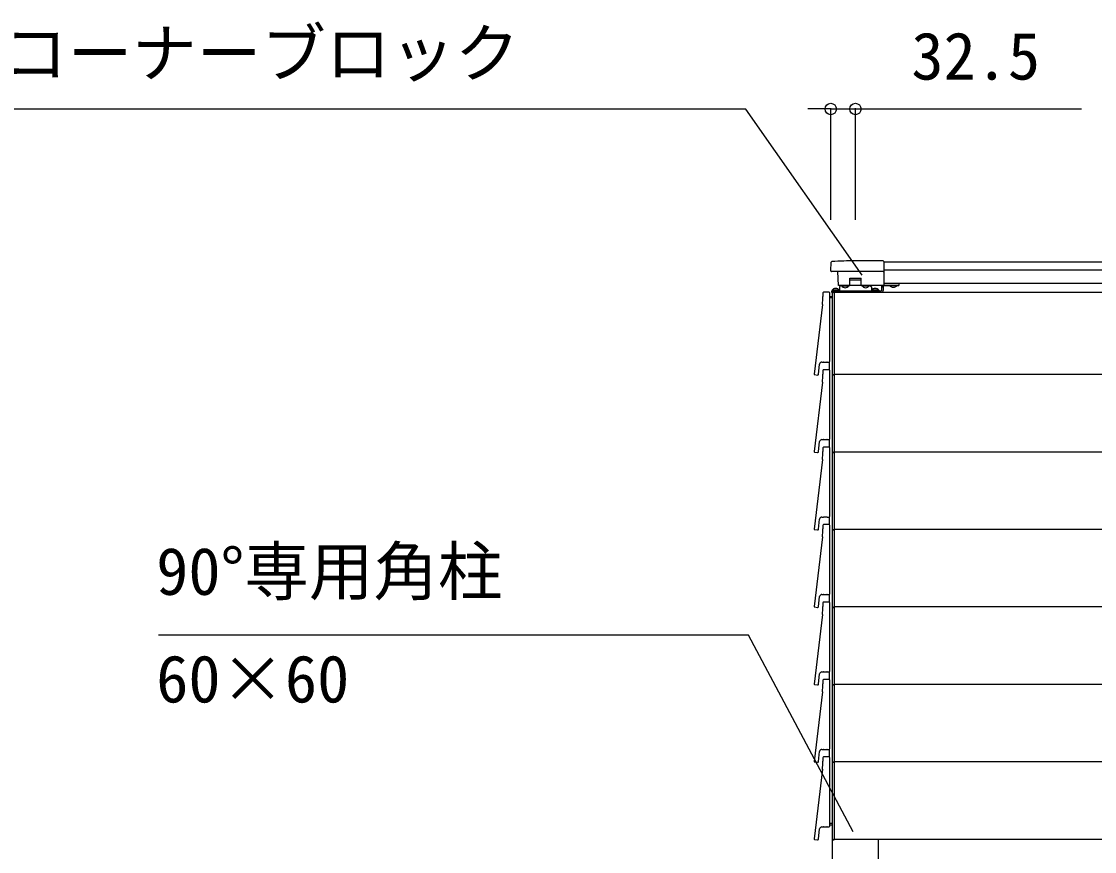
# Model space of a CAD drawing. Units: millimetres, scale not verified. Extents: x -4375 to 4375, y -6498 to 6472.
# Drawn here: x -2306 to -892, y 826 to 1919 of the extents above; entities that cross this region are included whole.
import ezdxf
from ezdxf.enums import TextEntityAlignment as Align

# ---------------------------------------------------------------- set-up
doc = ezdxf.new("R2010")
doc.units = ezdxf.units.MM
doc.header["$LTSCALE"] = 30
doc.layers.add('0-3_YKK_A1', color=4, linetype='Continuous')
doc.layers.add('0-4_YKK_D', color=6, linetype='Continuous')
doc.styles.add('ＭＳ ゴシック', font='')
doc.styles.get('ＭＳ ゴシック').set_extended_font_data('MS Gothic')

msp = doc.modelspace()

# ---------------------------------------------------------------- linework, layer by layer
at = {"layer": '0-3_YKK_A1'}
for p, q in [((-1239.72, 1590.36), (-1239.04, 1601.51)), ((-1170.73, 1603.4), (-1207.23, 1603.4)), ((-1169.73, 1602.4), (-1169.73, 1572.03)), ((1275.77, 1601.6), (-1169.73, 1601.6)), ((-1170.72, 1589.3), (-1238.73, 1589.3)), ((-1229.52, 1571.1), (-1230.48, 1589.3)), ((1275.77, 1591.1), (-1169.73, 1591.1)), ((-1170.73, 1571.1), (-1229.52, 1571.1)), ((-1226.23, 1571.1), (-1228.23, 1569.1)), ((-1228.23, 1569.1), (-1228.23, 1564.1)), ((-1226.23, 1571.1), (-1214.73, 1571.1)), ((-1225.48, 1570.59), (-1225.48, 1571.1)), ((-1225.48, 1571.1), (-1215.98, 1571.1)), ((-1214.73, 1578.6), (-1199.73, 1578.6)), ((-1199.73, 1571.1), (-1199.73, 1580.6)), ((-1199.73, 1571.1), (-1188.23, 1571.1)), ((-1198.48, 1570.59), (-1198.48, 1571.1)), ((-1198.48, 1571.1), (-1188.98, 1571.1)), ((-1188.23, 1571.1), (-1186.23, 1569.1)), ((-1186.23, 1569.1), (-1186.23, 1564.1)), ((-1172.23, 1565.1), (-1172.23, 1571.1)), ((-1172.23, 1565.1), (-1172.23, 1571.1)), ((-1172.23, 1571.1), (-1170.23, 1571.1)), ((-1172.23, 1569.1), (-1170.23, 1569.1)), ((-1169.73, 1571.1), (-1170.73, 1571.1)), ((-1170.23, 1565.1), (-1170.23, 1571.1)), ((-1170.23, 1565.1), (-1170.23, 1571.1)), ((1275.9, 1573.6), (-1169.73, 1573.6)), ((-1169.73, 1573.6), (-1150.23, 1573.6)), ((-1169.73, 1571.1), (-1150.23, 1571.1)), ((-1161.98, 1571), (-1161.98, 1571.1)), ((-1152.48, 1571), (-1152.48, 1571.1)), ((-1150.23, 1573.6), (-1150.23, 1571.1)), ((-1250.03, 1561.1), (-1250.03, 1556.4)), ((-1241.93, 1562.1), (-1249.03, 1562.1)), ((-1240.93, 1471.1), (-1240.93, 1561.1)), ((-1240.43, 1556.6), (-1237.23, 1556.6)), ((-1238.23, 1564.1), (-1173.23, 1564.1)), ((-1228.48, 1564.1), (-1237.98, 1564.1)), ((-1237.23, 809.6), (-1237.23, 1561.6)), ((-1237.23, 1556.4), (-1237.23, 1561.04)), ((-1237.23, 1545.71), (-1237.23, 1556.4)), ((-1235.23, 1562.1), (-1236.29, 1562.04)), ((-11.73, 1561.6), (-1235.23, 1561.6)), ((-1207.23, 1561.6), (-1235.23, 1561.6)), ((-1235.23, 1556.4), (-1235.23, 1545.84)), ((-1229.52, 1564.1), (-1229.52, 1564.1)), ((-1228.48, 1564.61), (-1228.48, 1564.1)), ((-1176.48, 1564.1), (-1185.98, 1564.1)), ((-1176.48, 1564.61), (-1176.48, 1564.1)), ((-1176.23, 1564.1), (-1176.23, 1562.1)), ((-1250.65, 1545.84), (-1261.53, 1454.15)), ((-1237.23, 1554.6), (-1240.93, 1554.6)), ((-1237.23, 1454.59), (-1237.23, 1545.71)), ((-1235.23, 1545.84), (-1235.23, 1454.15)), ((-1251.33, 1470.1), (-1249.45, 1470.1)), ((-1248.91, 1470.13), (-1249.24, 1470.11)), ((-1248.7, 1470.13), (-1244.95, 1470.13)), ((-1244.41, 1470.11), (-1244.74, 1470.13)), ((-1244.2, 1470.1), (-1241.93, 1470.1)), ((-1241.23, 1459.81), (-1241.23, 1470.39)), ((-1255.91, 1453.97), (-1254.31, 1467.45)), ((-1250.03, 1459.1), (-1250.03, 1454.4)), ((-1241.93, 1460.1), (-1249.03, 1460.1)), ((-1240.93, 1369.1), (-1240.93, 1459.1)), ((-1237.23, 1454.4), (-1237.23, 1459.04)), ((-1237.23, 1454.4), (-1237.23, 1459.04)), ((-1235.23, 1459.1), (-1235.23, 1454.4)), ((-1235.23, 1459.1), (-1235.23, 1454.4)), ((-1250.65, 1443.84), (-1261.53, 1352.15)), ((-1261.09, 1453.6), (-1257.02, 1453.1)), ((-1237.23, 1454.16), (-1237.23, 1454.59)), ((-1237.23, 1443.71), (-1237.23, 1454.4)), ((-1237.23, 1352.59), (-1237.23, 1443.71)), ((-1236.32, 1453.16), (-1235.23, 1453.09)), ((-1235.23, 1453.1), (-1236.29, 1453.16)), ((-1236.29, 1453.16), (-1236.29, 1453.16)), ((-1235.23, 1454.4), (-1235.23, 1443.84)), ((-1235.23, 1454.15), (-1235.23, 1453.6)), ((-11.73, 1453.6), (-1235.23, 1453.6)), ((-1235.23, 1453.6), (-1235.23, 1453.1)), ((-1235.23, 1453.1), (-1235.23, 1453.09)), ((-1235.23, 1443.84), (-1235.23, 1352.15)), ((-1255.91, 1351.97), (-1254.31, 1365.45)), ((-1251.33, 1368.1), (-1249.45, 1368.1)), ((-1250.03, 1357.1), (-1250.03, 1352.4)), ((-1248.91, 1368.13), (-1249.24, 1368.11)), ((-1241.93, 1358.1), (-1249.03, 1358.1)), ((-1248.7, 1368.13), (-1244.95, 1368.13)), ((-1244.41, 1368.11), (-1244.74, 1368.13)), ((-1244.2, 1368.1), (-1241.93, 1368.1)), ((-1241.23, 1357.81), (-1241.23, 1368.39)), ((-1240.93, 1267.1), (-1240.93, 1357.1)), ((-1237.23, 1352.4), (-1237.23, 1357.04)), ((-1237.23, 1352.4), (-1237.23, 1357.04)), ((-1235.23, 1357.1), (-1235.23, 1352.4)), ((-1235.23, 1357.1), (-1235.23, 1352.4)), ((-1261.09, 1351.6), (-1257.02, 1351.1)), ((-1237.23, 1352.16), (-1237.23, 1352.59)), ((-1237.23, 1341.71), (-1237.23, 1352.4)), ((-1236.32, 1351.16), (-1235.23, 1351.09)), ((-1235.23, 1351.1), (-1236.29, 1351.16)), ((-1236.29, 1351.16), (-1236.29, 1351.16)), ((-1235.23, 1352.4), (-1235.23, 1341.84)), ((-1235.23, 1352.15), (-1235.23, 1351.6)), ((-11.73, 1351.6), (-1235.23, 1351.6)), ((-1235.23, 1351.6), (-1235.23, 1351.1)), ((-1235.23, 1351.1), (-1235.23, 1351.09)), ((-1250.65, 1341.84), (-1261.53, 1250.15)), ((-1237.23, 1250.59), (-1237.23, 1341.71)), ((-1235.23, 1341.84), (-1235.23, 1250.15)), ((-1255.91, 1249.97), (-1254.31, 1263.45)), ((-1251.33, 1266.1), (-1249.45, 1266.1)), ((-1248.91, 1266.13), (-1249.24, 1266.11)), ((-1248.7, 1266.13), (-1244.95, 1266.13)), ((-1244.41, 1266.11), (-1244.74, 1266.13)), ((-1244.2, 1266.1), (-1241.93, 1266.1)), ((-1241.23, 1255.81), (-1241.23, 1266.39)), ((-1261.09, 1249.6), (-1257.02, 1249.1)), ((-1250.03, 1255.1), (-1250.03, 1250.4)), ((-1241.93, 1256.1), (-1249.03, 1256.1)), ((-1240.93, 1165.1), (-1240.93, 1255.1)), ((-1237.23, 1250.4), (-1237.23, 1255.04)), ((-1237.23, 1250.4), (-1237.23, 1255.04)), ((-1237.23, 1250.16), (-1237.23, 1250.59)), ((-1237.23, 1239.71), (-1237.23, 1250.4)), ((-1236.32, 1249.16), (-1235.23, 1249.09)), ((-1235.23, 1249.1), (-1236.29, 1249.16)), ((-1236.29, 1249.16), (-1236.29, 1249.16)), ((-1235.23, 1255.1), (-1235.23, 1250.4)), ((-1235.23, 1255.1), (-1235.23, 1250.4)), ((-1235.23, 1250.4), (-1235.23, 1239.84)), ((-1235.23, 1250.15), (-1235.23, 1249.6)), ((-11.73, 1249.6), (-1235.23, 1249.6)), ((-1235.23, 1249.6), (-1235.23, 1249.1)), ((-1235.23, 1249.1), (-1235.23, 1249.09)), ((-1250.65, 1239.84), (-1261.53, 1148.15)), ((-1237.23, 1148.59), (-1237.23, 1239.71)), ((-1235.23, 1239.84), (-1235.23, 1148.15)), ((-1255.91, 1147.97), (-1254.31, 1161.45)), ((-1251.33, 1164.1), (-1249.45, 1164.1)), ((-1248.91, 1164.13), (-1249.24, 1164.11)), ((-1248.7, 1164.13), (-1244.95, 1164.13)), ((-1244.41, 1164.11), (-1244.74, 1164.13)), ((-1244.2, 1164.1), (-1241.93, 1164.1)), ((-1241.23, 1153.81), (-1241.23, 1164.39)), ((-1261.09, 1147.6), (-1257.02, 1147.1)), ((-1250.03, 1153.1), (-1250.03, 1148.4)), ((-1241.93, 1154.1), (-1249.03, 1154.1)), ((-1240.93, 1063.1), (-1240.93, 1153.1)), ((-1237.23, 1148.4), (-1237.23, 1153.04)), ((-1237.23, 1148.4), (-1237.23, 1153.04)), ((-1237.23, 1148.16), (-1237.23, 1148.59)), ((-1237.23, 1137.71), (-1237.23, 1148.4)), ((-1236.32, 1147.16), (-1235.23, 1147.09)), ((-1235.23, 1147.1), (-1236.29, 1147.16)), ((-1236.29, 1147.16), (-1236.29, 1147.16)), ((-1235.23, 1153.1), (-1235.23, 1148.4)), ((-1235.23, 1153.1), (-1235.23, 1148.4)), ((-1235.23, 1148.4), (-1235.23, 1137.84)), ((-1235.23, 1148.15), (-1235.23, 1147.6)), ((-11.73, 1147.6), (-1235.23, 1147.6)), ((-1235.23, 1147.6), (-1235.23, 1147.1)), ((-1235.23, 1147.1), (-1235.23, 1147.09)), ((-1250.65, 1137.84), (-1261.53, 1046.15)), ((-1237.23, 1046.59), (-1237.23, 1137.71)), ((-1235.23, 1137.84), (-1235.23, 1046.15)), ((-1251.33, 1062.1), (-1249.45, 1062.1)), ((-1248.91, 1062.13), (-1249.24, 1062.11)), ((-1248.7, 1062.13), (-1244.95, 1062.13)), ((-1244.41, 1062.11), (-1244.74, 1062.13)), ((-1244.2, 1062.1), (-1241.93, 1062.1)), ((-1241.23, 1051.81), (-1241.23, 1062.39)), ((-1255.91, 1045.97), (-1254.31, 1059.45)), ((-1250.03, 1051.1), (-1250.03, 1046.4)), ((-1241.93, 1052.1), (-1249.03, 1052.1)), ((-1240.93, 961.1), (-1240.93, 1051.1)), ((-1237.23, 1046.4), (-1237.23, 1051.04)), ((-1237.23, 1046.4), (-1237.23, 1051.04)), ((-1237.23, 1046.16), (-1237.23, 1046.59)), ((-1237.23, 1035.71), (-1237.23, 1046.4)), ((-1235.23, 1051.1), (-1235.23, 1046.4)), ((-1235.23, 1051.1), (-1235.23, 1046.4)), ((-1235.23, 1046.4), (-1235.23, 1035.84)), ((-1235.23, 1046.15), (-1235.23, 1045.6)), ((-1250.65, 1035.84), (-1261.53, 944.15)), ((-1261.09, 1045.6), (-1257.02, 1045.1)), ((-1237.23, 944.59), (-1237.23, 1035.71)), ((-1236.32, 1045.16), (-1235.23, 1045.09)), ((-1235.23, 1045.1), (-1236.29, 1045.16)), ((-1236.29, 1045.16), (-1236.29, 1045.16)), ((-11.73, 1045.6), (-1235.23, 1045.6)), ((-1235.23, 1045.6), (-1235.23, 1045.1)), ((-1235.23, 1045.1), (-1235.23, 1045.09)), ((-1235.23, 1035.84), (-1235.23, 944.15)), ((-1255.91, 943.97), (-1254.31, 957.45)), ((-1251.33, 960.1), (-1249.45, 960.1)), ((-1250.03, 949.1), (-1250.03, 944.4)), ((-1248.91, 960.13), (-1249.24, 960.11)), ((-1241.93, 950.1), (-1249.03, 950.1)), ((-1248.7, 960.13), (-1244.95, 960.13)), ((-1244.41, 960.11), (-1244.74, 960.13)), ((-1244.2, 960.1), (-1241.93, 960.1)), ((-1241.23, 949.81), (-1241.23, 960.39)), ((-1240.93, 859.1), (-1240.93, 949.1)), ((-1237.23, 944.4), (-1237.23, 949.04)), ((-1237.23, 944.4), (-1237.23, 949.04)), ((-1235.23, 949.1), (-1235.23, 944.4)), ((-1235.23, 949.1), (-1235.23, 944.4)), ((-1250.65, 933.84), (-1261.53, 842.15)), ((-1261.09, 943.6), (-1257.02, 943.1)), ((-1237.23, 944.16), (-1237.23, 944.59)), ((-1237.23, 933.71), (-1237.23, 944.4)), ((-1237.23, 842.59), (-1237.23, 933.71)), ((-1236.32, 943.16), (-1235.23, 943.09)), ((-1235.23, 943.1), (-1236.29, 943.16)), ((-1236.29, 943.16), (-1236.29, 943.16)), ((-1235.23, 944.4), (-1235.23, 933.84)), ((-1235.23, 944.15), (-1235.23, 943.6)), ((-11.73, 943.6), (-1235.23, 943.6)), ((-1235.23, 943.6), (-1235.23, 943.1)), ((-1235.23, 943.1), (-1235.23, 943.09)), ((-1235.23, 933.84), (-1235.23, 842.15)), ((-1237.23, 862.6), (-1240.93, 862.6)), ((-1255.91, 841.97), (-1254.31, 855.45)), ((-1251.33, 858.1), (-1249.45, 858.1)), ((-1248.91, 858.13), (-1249.24, 858.11)), ((-1248.7, 858.13), (-1244.95, 858.13)), ((-1244.41, 858.11), (-1244.74, 858.13)), ((-1244.2, 858.1), (-1241.93, 858.1)), ((-1240.43, 860.6), (-1237.23, 860.6)), ((-1261.09, 841.6), (-1257.02, 841.1)), ((-1237.23, 842.4), (-1237.23, 847.04)), ((-1237.23, 842.16), (-1237.23, 842.59)), ((-1236.32, 841.16), (-1235.23, 841.09)), ((-1235.23, 841.1), (-1236.29, 841.16)), ((-1236.29, 841.16), (-1236.29, 841.16)), ((-1235.23, 842.15), (-1235.23, 841.6)), ((-11.73, 841.6), (-1235.23, 841.6)), ((-1235.23, 841.6), (-1235.23, 841.1)), ((-1235.23, 841.1), (-1235.23, 841.09)), ((-1177.23, 841.6), (-1177.23, 809.6))]:
    msp.add_line(p, q, dxfattribs=at)
for points in [[(-1225.48, 1570.59), (-1215.98, 1570.59), (-1215.98, 1571.1)], [(-1214.73, 1571.1), (-1214.73, 1580.6), (-1199.73, 1580.6)], [(-1198.48, 1570.59), (-1188.98, 1570.59), (-1188.98, 1571.1)], [(-1173.23, 1562.1), (-1238.23, 1562.1), (-1238.23, 1564.1)], [(-1237.05, 1561.6), (-1238.23, 1561.6), (-1238.23, 1562.1), (-1176.23, 1562.1), (-1176.23, 1561.6), (-1207.23, 1561.6)], [(-1228.48, 1564.61), (-1237.98, 1564.61), (-1237.98, 1564.1)], [(-1235.23, 1562.1), (-1235.23, 1561.1), (-1235.23, 1556.4)], [(-1176.48, 1564.61), (-1185.98, 1564.61), (-1185.98, 1564.1)], [(-1236.29, 1453.16), (-1236.3, 1453.16), (-1236.3, 1453.17)], [(-1236.29, 1351.16), (-1236.3, 1351.16), (-1236.3, 1351.17)], [(-1236.29, 1249.16), (-1236.3, 1249.16), (-1236.3, 1249.17)], [(-1236.29, 1147.16), (-1236.3, 1147.16), (-1236.3, 1147.17)], [(-1236.29, 1045.16), (-1236.3, 1045.16), (-1236.3, 1045.17)], [(-1236.29, 943.16), (-1236.3, 943.16), (-1236.3, 943.17)], [(-1236.29, 841.16), (-1236.3, 841.16), (-1236.3, 841.17)]]:
    msp.add_lwpolyline(points, dxfattribs=at)
for centre, radius, start, end in [((-1238.04, 1601.45), 1, 93.52807, 176.5), ((-1207.23, 1101.6), 501.8, 89.99666, 93.52807), ((-1170.73, 1602.4), 1, 0, 90), ((-1238.73, 1590.3), 1, 176.5, 270), ((-1170.73, 1590.3), 1, 270, 0), ((-1220.73, 1573.87), 5.77, 214.65097, 325.34903), ((-1193.73, 1573.87), 5.77, 214.65097, 325.34903), ((-1157.23, 1574.5), 5.9, 216.38156, 236.15101), ((-1157.23, 1574.5), 5.9, 236.15101, 303.84899), ((-1157.23, 1574.5), 5.9, 303.84899, 323.61844), ((-1339.73, 1556.4), 89.7, 353.23499, 0), ((-1249.03, 1561.1), 1, 90, 180), ((-1241.93, 1561.1), 1, 0, 90), ((-1240.43, 1555.6), 1, 90, 120.00204), ((-1233.23, 1561.33), 5.77, 34.65097, 145.34903), ((-1236.23, 1561.04), 1, 93.5, 180), ((-1181.23, 1561.33), 5.77, 34.65097, 145.34903), ((-1173.23, 1565.1), 1, 270, 0), ((-1173.23, 1565.1), 3, 270, 0), ((-1173.23, 1565.1), 1, 270, 0), ((-1173.23, 1565.1), 3, 270, 0), ((-1251.33, 1467.1), 3, 90, 173.23499), ((-1241.93, 1471.1), 1, 270, 0), ((-1249.03, 1459.1), 1, 90, 180), ((-1241.93, 1459.1), 1, 0, 90), ((-1261.03, 1454.1), 0.5, 173.23499, 263), ((-1256.9, 1454.09), 1, 263, 353.23499), ((-1339.73, 1454.4), 89.7, 353.23499, 0), ((-1236.45, 1454.12), 0.782, 176.56365, 209.71948), ((-1236.29, 1454.06), 0.894, 201.55842, 269.26473), ((-1236.23, 1454.15), 0.991, 205.44481, 266.65709), ((-1251.33, 1365.1), 3, 90, 173.23499), ((-1249.03, 1357.1), 1, 90, 180), ((-1241.93, 1369.1), 1, 270, 0), ((-1241.93, 1357.1), 1, 0, 90), ((-1261.03, 1352.1), 0.5, 173.23499, 263), ((-1256.9, 1352.09), 1, 263, 353.23499), ((-1339.73, 1352.4), 89.7, 353.23499, 0), ((-1236.45, 1352.12), 0.782, 176.56365, 209.71948), ((-1236.29, 1352.06), 0.894, 201.55842, 269.26473), ((-1236.23, 1352.15), 0.991, 205.44481, 266.65709), ((-1251.33, 1263.1), 3, 90, 173.23499), ((-1241.93, 1267.1), 1, 270, 0), ((-1261.03, 1250.1), 0.5, 173.23499, 263), ((-1256.9, 1250.09), 1, 263, 353.23499), ((-1339.73, 1250.4), 89.7, 353.23499, 0), ((-1249.03, 1255.1), 1, 90, 180), ((-1241.93, 1255.1), 1, 0, 90), ((-1236.45, 1250.12), 0.782, 176.56365, 209.71948), ((-1236.29, 1250.06), 0.894, 201.55842, 269.26473), ((-1236.23, 1250.15), 0.991, 205.44481, 266.65709), ((-1251.33, 1161.1), 3, 90, 173.23499), ((-1241.93, 1165.1), 1, 270, 0), ((-1261.03, 1148.1), 0.5, 173.23499, 263), ((-1256.9, 1148.09), 1, 263, 353.23499), ((-1339.73, 1148.4), 89.7, 353.23499, 0), ((-1249.03, 1153.1), 1, 90, 180), ((-1241.93, 1153.1), 1, 0, 90), ((-1236.45, 1148.12), 0.782, 176.56365, 209.71948), ((-1236.29, 1148.06), 0.894, 201.55842, 269.26473), ((-1236.23, 1148.15), 0.991, 205.44481, 266.65709), ((-1251.33, 1059.1), 3, 90, 173.23499), ((-1241.93, 1063.1), 1, 270, 0), ((-1261.03, 1046.1), 0.5, 173.23499, 263), ((-1339.73, 1046.4), 89.7, 353.23499, 0), ((-1249.03, 1051.1), 1, 90, 180), ((-1241.93, 1051.1), 1, 0, 90), ((-1236.45, 1046.12), 0.782, 176.56365, 209.71948), ((-1256.9, 1046.09), 1, 263, 353.23499), ((-1236.29, 1046.06), 0.894, 201.55842, 269.26473), ((-1236.23, 1046.15), 0.991, 205.44481, 266.65709), ((-1251.33, 957.1), 3, 90, 173.23499), ((-1249.03, 949.1), 1, 90, 180), ((-1241.93, 961.1), 1, 270, 0), ((-1241.93, 949.1), 1, 0, 90), ((-1261.03, 944.1), 0.5, 173.23499, 263), ((-1256.9, 944.09), 1, 263, 353.23499), ((-1339.73, 944.4), 89.7, 353.23499, 0), ((-1236.45, 944.12), 0.782, 176.56365, 209.71948), ((-1236.29, 944.06), 0.894, 201.55842, 269.26473), ((-1236.23, 944.15), 0.991, 205.44481, 266.65709), ((-1251.33, 855.1), 3, 90, 173.23499), ((-1241.93, 859.1), 1, 270, 0), ((-1240.43, 861.6), 1, 240.00116, 270), ((-1261.03, 842.1), 0.5, 173.23499, 263), ((-1256.9, 842.09), 1, 263, 353.23499), ((-1236.45, 842.12), 0.782, 176.56365, 209.71948), ((-1236.29, 842.06), 0.894, 201.55842, 269.26473), ((-1236.23, 842.15), 0.991, 205.44481, 266.65709)]:
    msp.add_arc(centre, radius, start, end, dxfattribs=at)
for centre, major_axis, ratio, start_param, end_param in [((-1170.73, 1571.87), (-0.01, -19.11), 0.052332, 1.5307646, 1.5795349), ((-1249.45, 1470.12), (0.3, 0), 0.061163, 4.712389, 5.4977871), ((-1248.7, 1470.11), (0.3, 0), 0.061163, 1.5707963, 2.3561945), ((-1244.95, 1470.11), (0.3, 0), 0.061163, 0.7853982, 1.5707963), ((-1244.2, 1470.12), (0.3, 0), 0.061163, 3.9269908, 4.712389), ((-1249.45, 1368.12), (0.3, 0), 0.061163, 4.712389, 5.4977871), ((-1248.7, 1368.11), (0.3, 0), 0.061163, 1.5707963, 2.3561945), ((-1244.95, 1368.11), (0.3, 0), 0.061163, 0.7853982, 1.5707963), ((-1244.2, 1368.12), (0.3, 0), 0.061163, 3.9269908, 4.712389), ((-1249.45, 1266.12), (0.3, 0), 0.061163, 4.712389, 5.4977871), ((-1248.7, 1266.11), (0.3, 0), 0.061163, 1.5707963, 2.3561945), ((-1244.95, 1266.11), (0.3, 0), 0.061163, 0.7853982, 1.5707963), ((-1244.2, 1266.12), (0.3, 0), 0.061163, 3.9269908, 4.712389), ((-1249.45, 1164.12), (0.3, 0), 0.061163, 4.712389, 5.4977871), ((-1248.7, 1164.11), (0.3, 0), 0.061163, 1.5707963, 2.3561945), ((-1244.95, 1164.11), (0.3, 0), 0.061163, 0.7853982, 1.5707963), ((-1244.2, 1164.12), (0.3, 0), 0.061163, 3.9269908, 4.712389), ((-1249.45, 1062.12), (0.3, 0), 0.061163, 4.712389, 5.4977871), ((-1248.7, 1062.11), (0.3, 0), 0.061163, 1.5707963, 2.3561945), ((-1244.95, 1062.11), (0.3, 0), 0.061163, 0.7853982, 1.5707963), ((-1244.2, 1062.12), (0.3, 0), 0.061163, 3.9269908, 4.712389), ((-1249.45, 960.12), (0.3, 0), 0.061163, 4.712389, 5.4977871), ((-1248.7, 960.11), (0.3, 0), 0.061163, 1.5707963, 2.3561945), ((-1244.95, 960.11), (0.3, 0), 0.061163, 0.7853982, 1.5707963), ((-1244.2, 960.12), (0.3, 0), 0.061163, 3.9269908, 4.712389), ((-1249.45, 858.12), (0.3, 0), 0.061163, 4.712389, 5.4977871), ((-1248.7, 858.11), (0.3, 0), 0.061163, 1.5707963, 2.3561945), ((-1244.95, 858.11), (0.3, 0), 0.061163, 0.7853982, 1.5707963), ((-1244.2, 858.12), (0.3, 0), 0.061163, 3.9269908, 4.712389)]:
    msp.add_ellipse(centre, major_axis=major_axis, ratio=ratio, start_param=start_param, end_param=end_param, dxfattribs=at)
at = {"layer": '0-4_YKK_D'}
for p, q in [((-1239.72, 1803.4), (-1269.72, 1803.4)), ((-1239.72, 1657.6), (-1239.72, 1804.4)), ((-1239.72, 1803.4), (-1207.22, 1803.4)), ((-1207.22, 1657.6), (-1207.22, 1804.4)), ((-1207.22, 1803.4), (-909.21, 1803.4))]:
    msp.add_line(p, q, dxfattribs=at)
for points in [[(-1198.17, 1584.74), (-1351.65, 1803.37), (-2437.3, 1803.37)], [(-1210.29, 851.33), (-1348.15, 1110.61), (-2125.42, 1110.61)]]:
    msp.add_lwpolyline(points, dxfattribs=at)
for centre in [(-1239.72, 1803.4), (-1207.22, 1803.4)]:
    msp.add_circle(centre, 7.5, dxfattribs=at)

# ---------------------------------------------------------------- texts
at = {"layer": '0-4_YKK_D', "style": 'ＭＳ ゴシック'}
for s, p in [('90°コーナーブロック', (-2445.97, 1827.09)), ('32.5', (-1133.5, 1823.4)), ('90°専用角柱', (-2128.25, 1144.85)), ('60×60', (-2128.25, 1003.18))]:
    msp.add_text(s, height=62.32, dxfattribs=at).set_placement(p, align=Align.BOTTOM_LEFT)

doc.saveas('drawing.dxf')
